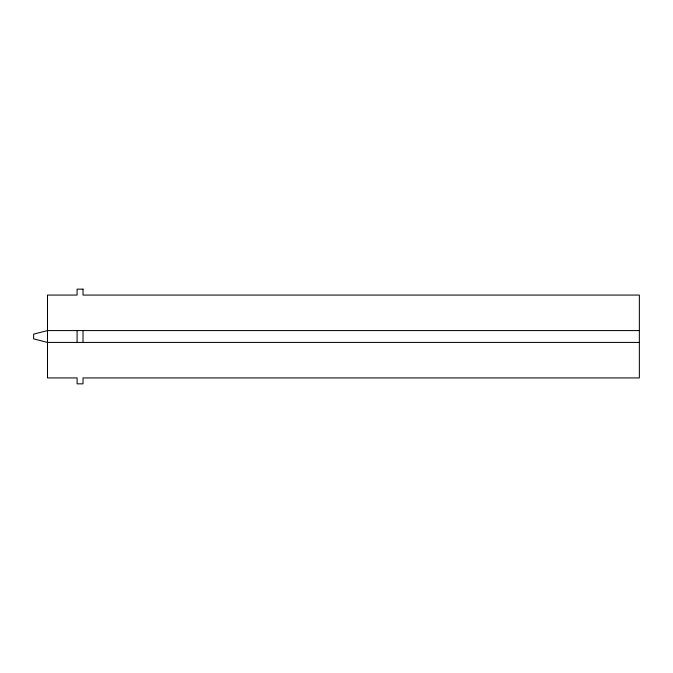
<?xml version="1.0" encoding="UTF-8"?>
<svg xmlns="http://www.w3.org/2000/svg" width="673" height="673" viewBox="0 0 673 673"><rect width="100%" height="100%" fill="white"/><g stroke="black" fill="none" stroke-linecap="round" stroke-linejoin="round"><path stroke-width="1.01" d="M639.35 330.578L47.497 330.578L33.65 334.136L33.65 338.864L47.497 342.422L639.35 342.422M83.015 330.578L83.015 342.422M77.092 330.578L77.092 342.422M83.015 289.154L77.092 289.154L77.092 295.068L47.497 295.068L47.497 377.932L77.092 377.932L77.092 383.846L83.015 383.846L83.015 377.932L639.35 377.932L639.35 295.068L83.015 295.068L83.015 289.154"/></g></svg>
